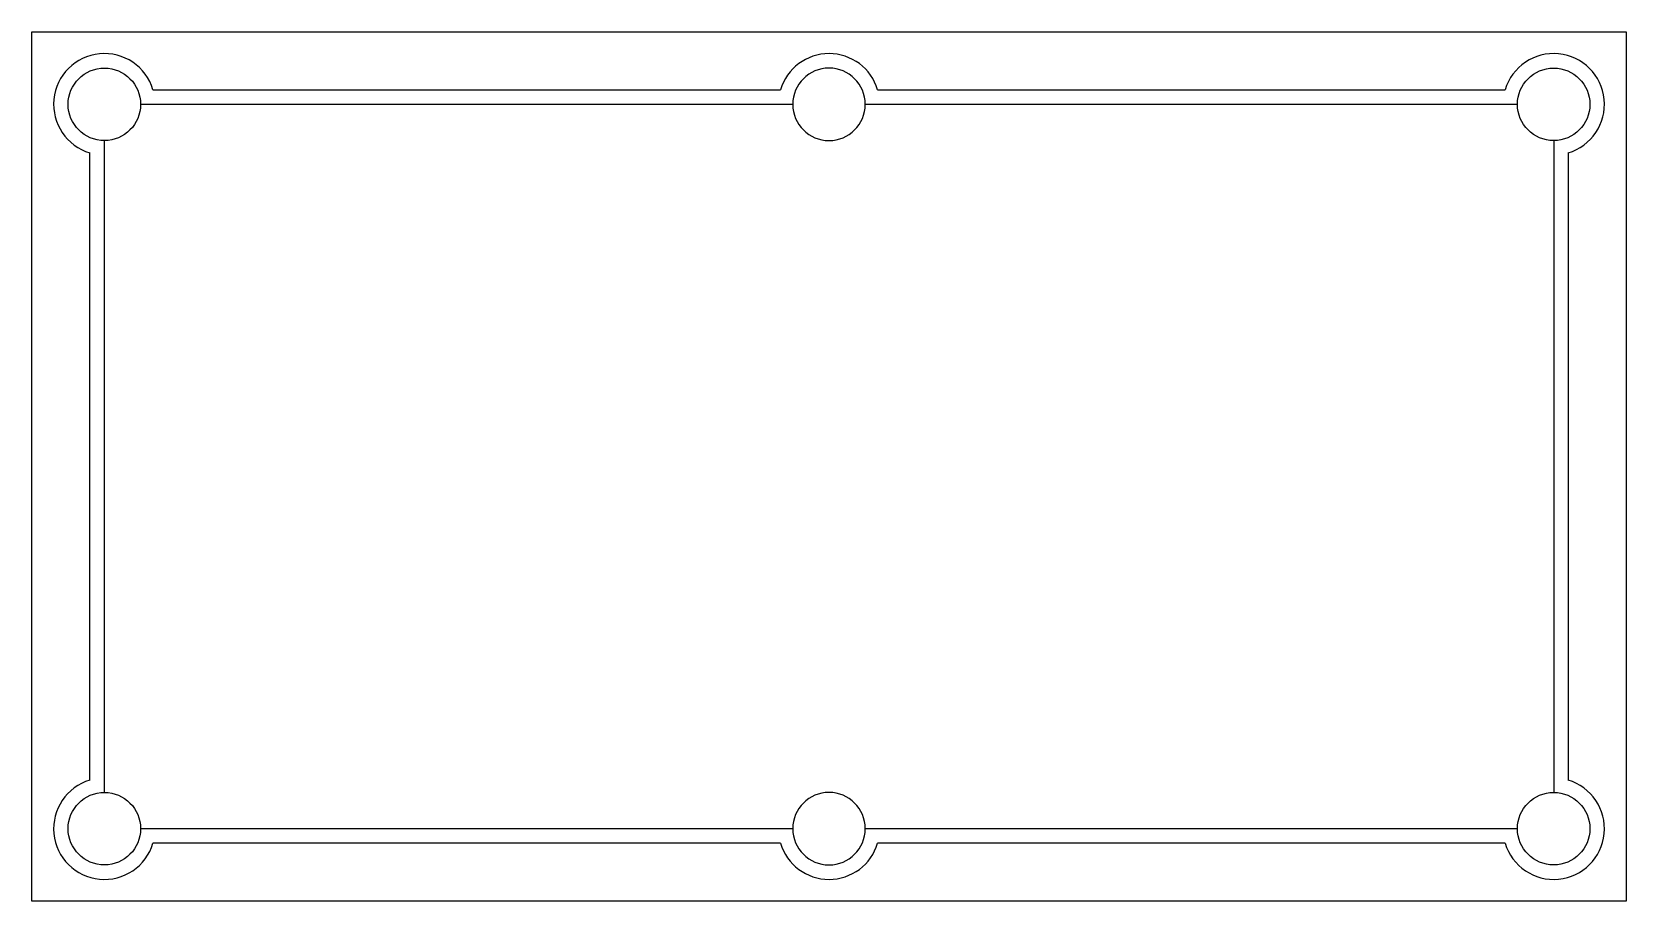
# Model space of a CAD drawing. Extents: x 61.47 to 63.67, y -6.32 to -5.12.
import ezdxf

# ---------------------------------------------------------------- set-up
doc = ezdxf.new("R2010")
doc.units = 0
doc.header["$LTSCALE"] = 0.5
doc.layers.get('0').update_dxf_attribs({"linetype": 'CONTINUOUS'})

msp = doc.modelspace()

# ---------------------------------------------------------------- linework, layer by layer
at = {"color": 0}
for p, q in [((61.4682, -5.122), (63.6682, -5.122)), ((61.4682, -6.322), (61.4682, -5.122)), ((63.6682, -5.122), (63.6682, -6.322)), ((61.6352, -5.202), (62.5011, -5.202)), ((62.6352, -5.202), (63.5011, -5.202)), ((61.6182, -5.222), (62.5182, -5.222)), ((62.6182, -5.222), (63.5182, -5.222)), ((61.5682, -6.172), (61.5682, -5.272)), ((63.5682, -5.272), (63.5682, -6.172)), ((61.5482, -6.1549), (61.5482, -5.2891)), ((63.5882, -5.2891), (63.5882, -6.1549)), ((62.5182, -6.222), (61.6182, -6.222)), ((63.5182, -6.222), (62.6182, -6.222)), ((62.5011, -6.242), (61.6352, -6.242)), ((63.5011, -6.242), (62.6352, -6.242)), ((63.6682, -6.322), (61.4682, -6.322))]:
    msp.add_line(p, q, dxfattribs=at)
for centre in [(61.5682, -5.222), (63.5682, -5.222), (61.5682, -6.222), (63.5682, -6.222)]:
    msp.add_circle(centre, 0.05, dxfattribs=at)
for centre, radius, start, end in [((61.5682, -5.222), 0.07, 16.6015, 253.3985), ((62.5682, -5.222), 0.07, 16.6015, 163.3985), ((63.5682, -5.222), 0.07, 286.6015, 163.3985), ((62.5682, -5.222), 0.05, 0, 180), ((62.5682, -5.222), 0.05, 180, 0), ((61.5682, -6.222), 0.07, 106.6015, 343.3985), ((63.5682, -6.222), 0.07, 196.6015, 73.3985), ((62.5682, -6.222), 0.05, 0, 180), ((62.5682, -6.222), 0.05, 180, 0), ((62.5682, -6.222), 0.07, 196.6015, 343.3985)]:
    msp.add_arc(centre, radius, start, end, dxfattribs=at)

doc.saveas('drawing.dxf')
